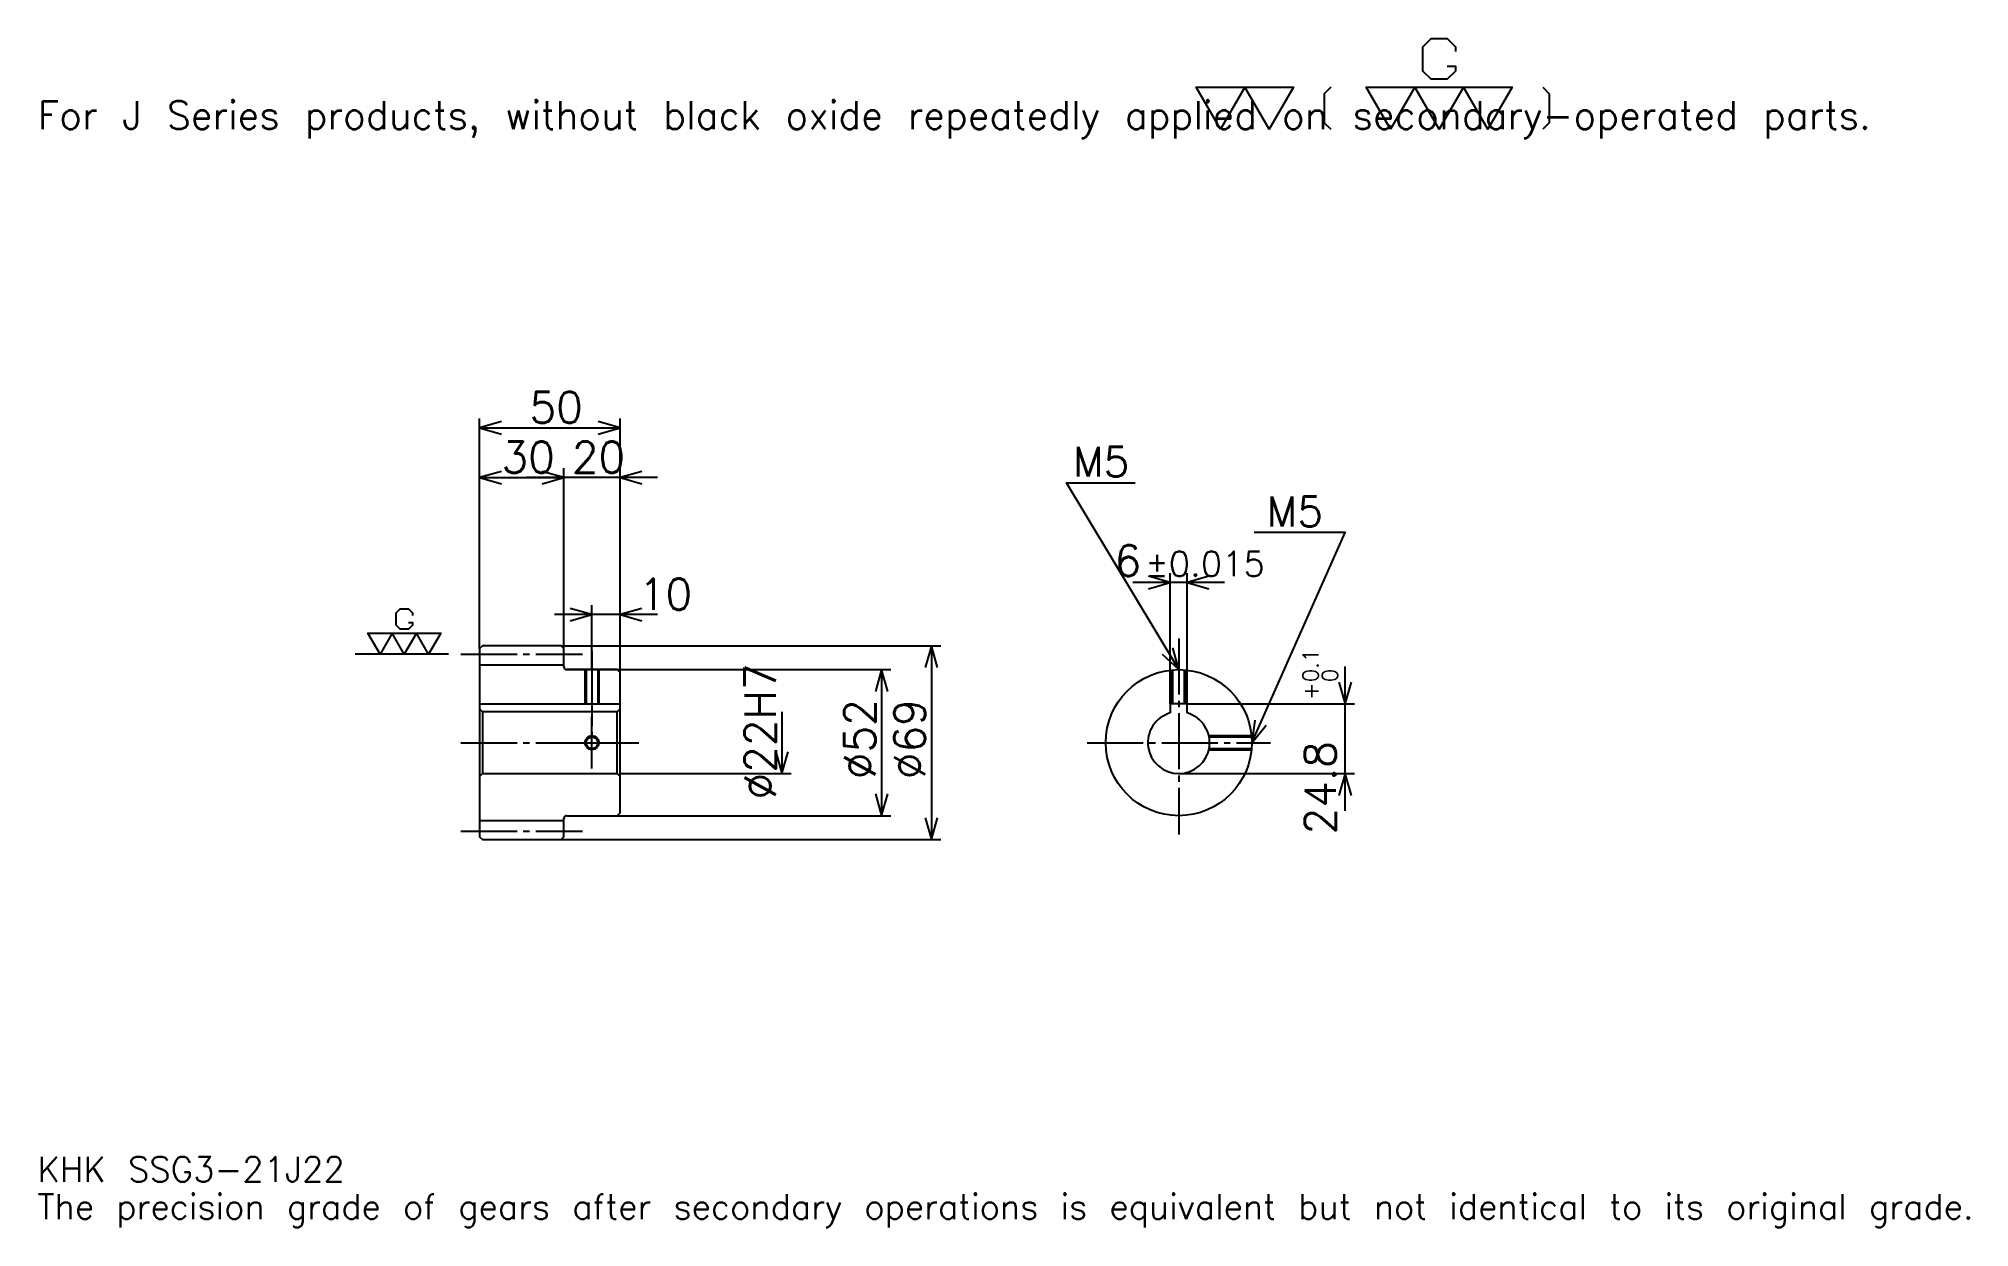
# Model space of a CAD drawing. Extents: x 23 to 710, y 8 to 431.
import ezdxf

# ---------------------------------------------------------------- set-up
doc = ezdxf.new("R2010")
doc.units = 0
doc.linetypes.add('DASHDOT', pattern=[26.608695, 19.956522, -2.217391, 2.217391, -2.217391])
doc.layers.get('0').update_dxf_attribs({"linetype": 'CONTINUOUS'})
doc.layers.add('DASHDOT', color=6, linetype='DASHDOT')
doc.styles.add('KANJI', font='TXT', dxfattribs={"bigfont": 'BIGFONT'})

msp = doc.modelspace()

# ---------------------------------------------------------------- linework, layer by layer
at = {"color": 5}
for p, q in [((179.608688, 215.217392), (179.608688, 296.152161)), ((229.608688, 215.217392), (229.608688, 296.152161)), ((179.608688, 292.82608), (229.608688, 292.82608)), ((179.608688, 275.086975), (209.608688, 275.086975)), ((242.91304, 275.086975), (196.304337, 275.086975)), ((209.608688, 215.217392), (209.608688, 278.413055)), ((425.565216, 194.517395), (425.565216, 241.08696)), ((431.565216, 194.517395), (431.565216, 241.08696)), ((444.869568, 237.760864), (412.260864, 237.760864)), ((219.608688, 215.217392), (219.608688, 229.630432)), ((242.91304, 226.304352), (206.304337, 226.304352)), ((179.608688, 214.217392), (179.608688, 215.217392)), ((208.608688, 215.217392), (229.608688, 215.217392)), ((209.608688, 214.217392), (209.608688, 215.217392)), ((219.608688, 206.717392), (219.608688, 215.217392)), ((219.608688, 206.717392), (219.608688, 215.217392)), ((229.608688, 215.217392), (343.804321, 215.217392)), ((229.608688, 205.717392), (229.608688, 215.217392)), ((340.478271, 215.217392), (340.478271, 146.217392)), ((210.608688, 206.717392), (229.608688, 206.717392)), ((229.608688, 206.717392), (326.065186, 206.717392)), ((322.739136, 206.717392), (322.739136, 154.717392)), ((487.826111, 156.41304), (487.826111, 207.821747)), ((431.565216, 194.517395), (491.152161, 194.517395)), ((287.260864, 191.717392), (287.260864, 169.717392)), ((229.608688, 169.717392), (290.586945, 169.717392)), ((428.565216, 169.717392), (491.152161, 169.717392)), ((210.608688, 154.717392), (229.608688, 154.717392)), ((229.608688, 154.717392), (326.065186, 154.717392)), ((208.608688, 146.217392), (229.608688, 146.217392)), ((229.608688, 146.217392), (343.804321, 146.217392))]:
    msp.add_line(p, q, dxfattribs=at)
at = {"color": 7}
msp.add_line((168.521729, 212.217392), (135.260864, 212.217392), dxfattribs=at)
at = {"color": 4}
for p, q in [((179.608688, 208.467392), (209.608688, 208.467392)), ((179.608688, 194.517395), (229.608688, 194.517395)), ((228.608688, 191.717392), (229.608688, 192.717392)), ((180.608688, 191.717392), (180.608688, 169.717392)), ((228.608688, 169.717392), (229.608688, 168.717392)), ((179.608688, 152.967392), (209.608688, 152.967392))]:
    msp.add_line(p, q, dxfattribs=at)
at = {"color": 7}
for points in [[(524.191284, 421.614777), (527.073914, 421.614777), (527.073914, 419.885223), (524.191284, 417.002594), (518.426086, 417.002594), (515.543518, 419.885223), (515.543518, 428.533051), (518.426086, 431.415649), (524.191284, 431.415649), (527.073914, 428.533051), (527.073914, 426.803467)], [(443.478271, 399.130432), (434.830444, 414.119995), (469.421753, 414.119995), (460.773926, 399.130432), (452.126099, 414.119995), (443.478271, 399.130432)], [(482.681763, 414.119995), (480.375671, 411.813904), (480.375671, 401.436523), (482.681763, 399.130432)], [(504.013062, 399.130432), (495.365234, 414.119995), (547.252197, 414.119995), (538.60437, 399.130432), (529.956543, 414.119995), (521.308716, 399.130432), (512.660889, 414.119995), (504.013062, 399.130432)], [(558.206116, 414.119995), (560.512207, 411.813904), (560.512207, 401.436523), (558.206116, 399.130432)], [(154.219559, 223.459564), (155.660858, 223.459564), (155.660858, 222.594788), (154.219559, 221.153473), (151.336945, 221.153473), (149.895645, 222.594788), (149.895645, 226.918701), (151.336945, 228.360001), (154.219559, 228.360001), (155.660858, 226.918701), (155.660858, 226.053909)], [(144.130432, 212.217392), (139.806519, 219.712173), (165.75, 219.712173), (161.426086, 212.217392), (157.102173, 219.712173), (152.778259, 212.217392), (148.454346, 219.712173), (144.130432, 212.217392)]]:
    msp.add_lwpolyline(points, dxfattribs=at)
at = {"color": 5}
for points in [[(187.369553, 295.043488), (179.608688, 292.82608), (187.369553, 290.608704)], [(221.847824, 290.608704), (229.608688, 292.82608), (221.847824, 295.043488)], [(187.369553, 277.304352), (179.608688, 275.086975), (187.369553, 272.869568)], [(201.847824, 272.869568), (209.608688, 275.086975), (201.847824, 277.304352)], [(201.847824, 272.869568), (209.608688, 275.086975), (201.847824, 277.304352)], [(237.369553, 277.304352), (229.608688, 275.086975), (237.369553, 272.869568)], [(428.565216, 206.717392), (388.652161, 273.239136), (413.043457, 273.239136)], [(454.565186, 180.717392), (487.82605, 255.5), (455.452148, 255.5)], [(417.804352, 235.543472), (425.565216, 237.760864), (417.804352, 239.978256)], [(439.326111, 239.978256), (431.565216, 237.760864), (439.326111, 235.543472)], [(211.847824, 224.08696), (219.608688, 226.304352), (211.847824, 228.521744)], [(237.369553, 228.521744), (229.608688, 226.304352), (237.369553, 224.08696)], [(342.695648, 207.456528), (340.478271, 215.217392), (338.260864, 207.456528)], [(422.670898, 212.231445), (428.565216, 206.717392), (426.473694, 214.513123)], [(324.956512, 198.956528), (322.739136, 206.717392), (320.521729, 198.956528)], [(485.608704, 202.278259), (487.826111, 194.517395), (490.043457, 202.278259)], [(455.693054, 188.709625), (454.565186, 180.717392), (459.745117, 186.907394)], [(285.043457, 177.478256), (287.260864, 169.717392), (289.478271, 177.478256)], [(490.043457, 161.956528), (487.826111, 169.717392), (485.608704, 161.956528)], [(320.521729, 162.478256), (322.739136, 154.717392), (324.956512, 162.478256)], [(338.260864, 153.978256), (340.478271, 146.217392), (342.695648, 153.978256)]]:
    msp.add_lwpolyline(points, dxfattribs=at)
at = {"color": 4}
for points in [[(209.608688, 207.717392), (209.608688, 214.217392), (208.608688, 215.217392), (180.608688, 215.217392), (179.608688, 214.217392), (179.608688, 168.717392)], [(210.608688, 154.717392), (228.608688, 154.717392), (229.608688, 155.717392), (229.608688, 205.717392), (228.608688, 206.717392), (210.608688, 206.717392)], [(217.108688, 206.717392), (217.108688, 194.517395)], [(217.543686, 206.717392), (217.543686, 194.517395)], [(221.673691, 206.717392), (221.673691, 194.517395)], [(222.108688, 206.717392), (222.108688, 194.517395)], [(426.065216, 194.517395), (426.065216, 206.596924)], [(426.500214, 194.517395), (426.500214, 206.635254)], [(430.630219, 194.517395), (430.630219, 206.635254)], [(431.065216, 194.517395), (431.065216, 206.596924)], [(179.608688, 168.717392), (180.608688, 169.717392), (228.608688, 169.717392), (228.608688, 191.717392), (180.608688, 191.717392), (179.608688, 192.717392)], [(431.565216, 191.3004), (431.565216, 194.517395), (425.565216, 194.517395), (425.565216, 191.3004)], [(439.277344, 183.217392), (454.444763, 183.217392)], [(439.369629, 182.782394), (454.483093, 182.782394)], [(439.277344, 178.217392), (454.444763, 178.217392)], [(439.369629, 178.65239), (454.483093, 178.65239)], [(179.608688, 168.717392), (179.608688, 147.217392), (180.608688, 146.217392), (208.608688, 146.217392), (209.608688, 147.217392), (209.608688, 153.717392)]]:
    msp.add_lwpolyline(points, dxfattribs=at)
for centre, radius in [((428.565216, 180.717392), 26), ((219.608688, 180.717392), 2.065)]:
    msp.add_circle(centre, radius, dxfattribs=at)
at = {"color": 7}
msp.add_circle((219.608688, 180.717392), 2.5, dxfattribs=at)
at = {"color": 4}
for centre, radius, start, end in [((210.608688, 207.717392), 1, 180, 270), ((428.565216, 180.717392), 11, 105.826620886, 74.173379114), ((210.608688, 153.717392), 1, 90, 180)]:
    msp.add_arc(centre, radius, start, end, dxfattribs=at)
at = {"layer": 'DASHDOT', "color": 7}
for p, q in [((428.565216, 217.804352), (428.565216, 148.065216)), ((172.956512, 212.217392), (216.260864, 212.217392)), ((219.608688, 206.717392), (219.608688, 180.717392)), ((172.956512, 180.717392), (236.260864, 180.717392)), ((395.913025, 180.717392), (461.217407, 180.717392)), ((172.956512, 149.217392), (216.260864, 149.217392))]:
    msp.add_line(p, q, dxfattribs=at)
for points in [[(219.608688, 213.369568), (219.608688, 187.865219)], [(219.608688, 171.565216), (219.608688, 189.869568)], [(210.456512, 180.717392), (228.760864, 180.717392)]]:
    msp.add_lwpolyline(points, dxfattribs=at)

# ---------------------------------------------------------------- texts
at = {"color": 7, "style": 'KANJI'}
for s, height, p in [('For J Series products, without black oxide repeatedly applied on secondary-operated parts.', 9.978261, (22.173914, 399.130432)), ('50', 11.086957, (197.402161, 294.600006)), ('30', 11.086957, (187.402161, 276.86087)), ('20', 11.086957, (212.402161, 276.86087)), ('M5', 10.643479, (390.869568, 275.456512)), ('M5', 10.643479, (459.886963, 257.717407)), ('6', 11.086957, (405.679565, 239.978256)), ('%%p0.015', 8.869565, (416.654266, 239.978256)), ('10', 11.086957, (236.260864, 228.078262)), ('KHK SSG3-21J22', 8.869565, (22.173914, 24.391304)), ('The precision grade of gears after secondary operations is equivalent but not identical to its original grade.', 8.869565, (22.173914, 11.086957))]:
    msp.add_text(s, height=height, dxfattribs=at).set_placement(p)
for s, height, p in [('%%c22H7', 11.086957, (285.043457, 160.483704)), ('0.1', 5.543478, (478.291321, 202.221939)), ('+', 5.543478, (478.291321, 196.013245)), ('0', 5.543478, (485.165222, 202.221939)), ('%%c52', 11.086957, (320.521729, 167.690216)), ('%%c69', 11.086957, (338.260864, 167.690216)), ('24.8', 11.086957, (484.5, 148.024506))]:
    msp.add_text(s, height=height, rotation=90, dxfattribs=at).set_placement(p)

doc.saveas('drawing.dxf')
